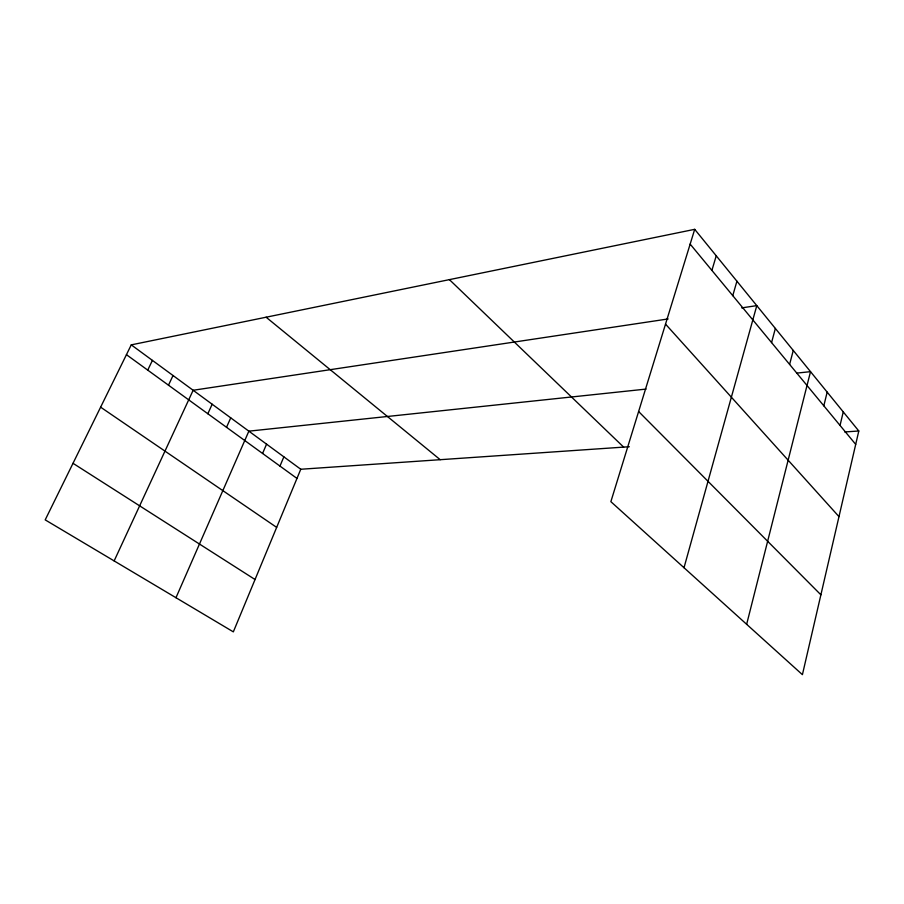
<?xml version="1.0" encoding="UTF-8"?>
<svg xmlns="http://www.w3.org/2000/svg" width="904" height="904" viewBox="0 0 904 904"><rect width="100%" height="100%" fill="white"/><g stroke="black" fill="none" stroke-linecap="round" stroke-linejoin="round"><path stroke-width="1.36" d="M694.701 229.333L858.8 430.993L802.413 674.666L610.867 501.663L694.701 229.333L131.261 344.865L45.2 519.879L233.334 631.862L300.772 469.255L629.297 446.723M840.031 425.434L843.262 411.885M823.815 405.817L827.171 392.121M746.647 624.302L810.515 371.657L796.627 373.126M789.61 364.425L793.26 350.447M771.564 342.582L775.361 328.446M684.012 567.735L756.795 305.631L741.721 307.891M732.771 295.642L736.918 281.2M711.9 270.398L716.239 255.787M279.969 466.08L283.867 456.848M262.567 453.458L266.567 444.158M175.975 597.725L248.86 431.163L646.089 389.082M226.52 427.298L230.735 417.863M207.841 413.749L212.157 404.235M114.141 560.921L193.14 390.268L668.146 318.942M168.483 385.183L173.037 375.522M147.736 370.12L152.426 360.391M844.709 431.954L858.8 430.993M73.021 463.311L255.041 579.52M100.626 407.173L276.658 527.382M126.436 354.673L296.964 478.419M131.261 344.865L300.772 469.255M266.115 317.214L440.214 459.695M449.412 279.63L623.658 447.118M638.619 411.523L820.889 594.821M665.525 324.107L838.98 516.625M690.159 244.103L855.704 444.384"/></g></svg>
